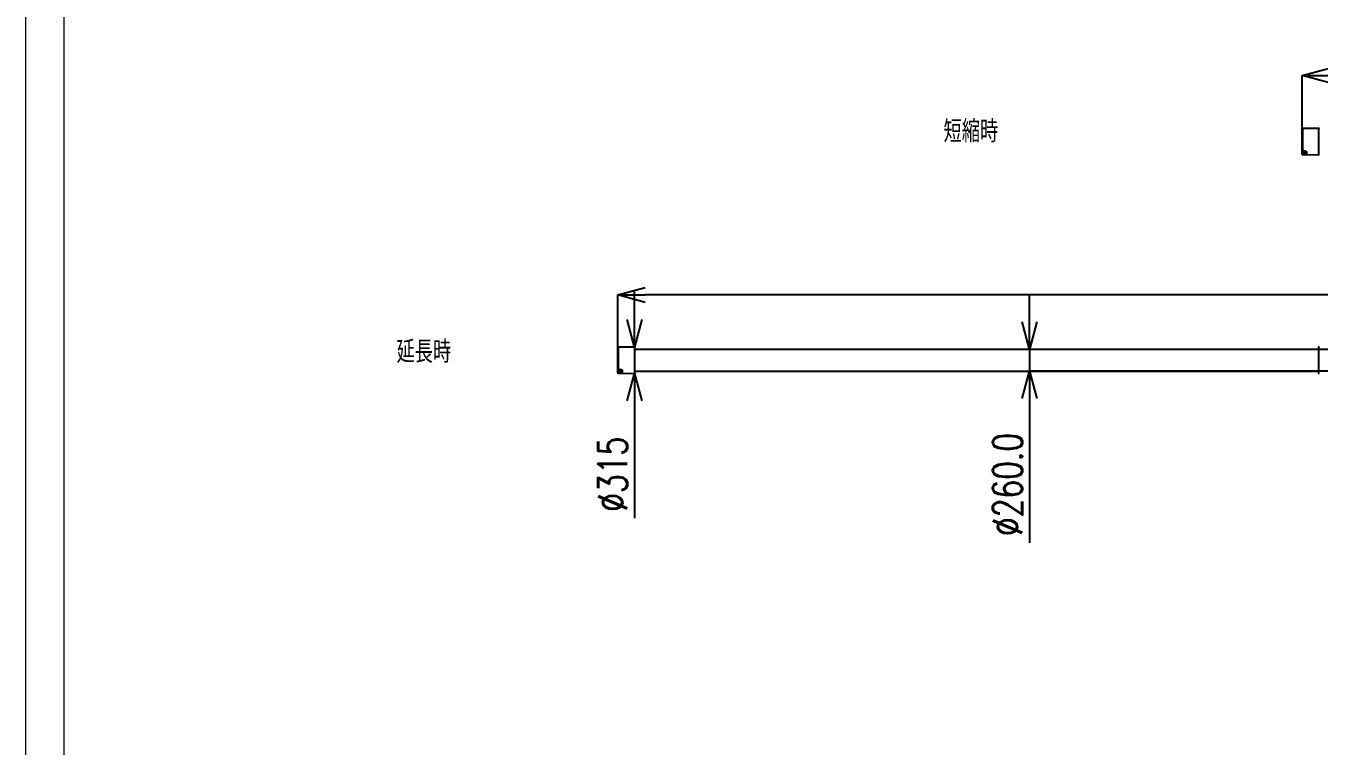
# Model space of a CAD drawing. Header units: millimetres. Extents: x -1 to 4006, y -1 to 3162.
# Drawn here: x 7 to 1557, y 1580 to 2444 of the extents above; entities that cross this region are included whole.
import ezdxf

# ---------------------------------------------------------------- set-up
doc = ezdxf.new("R2010")
doc.units = ezdxf.units.MM
doc.header["$PDSIZE"] = -1
doc.layers.add('レイヤー_1', color=179, linetype='Continuous')
doc.styles.add('SLDTEXTSTYLE1', font='TXT', dxfattribs={"width": 0.75, "bigfont": 'bigfont'})
doc.dimstyles.new('SLDDIMSTYLE5', dxfattribs={"dimtxt": 35, "dimasz": 33.02, "dimexe": 0, "dimexo": 0.0625, "dimgap": 8.75, "dimtad": 1, "dimdec": 1, "dimlfac": 10, "dimrnd": 1e-09, "dimzin": 12, "dimdsep": 46, "dimtxsty": 'SLDTEXTSTYLE1', "dimblk1": 'OPEN30', "dimblk2": 'OPEN30', "dimsah": 1, "dimcen": 0.09, "dimadec": 0, "dimazin": 3, "dimtfac": 1, "dimtdec": 1, "dimtofl": 0, "dimtmove": 0, "dimatfit": 3, "dimldrblk": 'OPEN30', "dimfxl": 1, "dimfrac": 2, "dimtolj": 1, "dimtzin": 12, "dimarcsym": 0})
doc.dimstyles.new('SLDDIMSTYLE6', dxfattribs={"dimtxt": 35, "dimasz": 33.02, "dimexe": 0, "dimexo": 0.0625, "dimgap": 8.75, "dimtad": 1, "dimdec": 1, "dimlfac": 10, "dimrnd": 1e-09, "dimzin": 4, "dimdsep": 46, "dimtxsty": 'SLDTEXTSTYLE1', "dimblk1": 'OPEN30', "dimblk2": 'OPEN30', "dimsah": 1, "dimcen": 0.09, "dimadec": 0, "dimazin": 1, "dimtfac": 1, "dimtdec": 1, "dimtmove": 0, "dimatfit": 0, "dimldrblk": 'OPEN30', "dimfxl": 1, "dimfrac": 2, "dimtolj": 1, "dimtzin": 12, "dimarcsym": 0})
doc.dimstyles.new('SLDDIMSTYLE7', dxfattribs={"dimtxt": 35, "dimasz": 33.02, "dimexe": 0, "dimexo": 0.0625, "dimgap": 8.75, "dimtad": 1, "dimdec": 1, "dimlfac": 10, "dimrnd": 1e-09, "dimzin": 12, "dimdsep": 46, "dimtxsty": 'SLDTEXTSTYLE1', "dimblk1": 'OPEN30', "dimblk2": 'OPEN30', "dimsah": 1, "dimcen": 0.09, "dimadec": 0, "dimazin": 3, "dimtfac": 1, "dimtdec": 1, "dimtmove": 0, "dimatfit": 0, "dimldrblk": 'OPEN30', "dimfxl": 1, "dimfrac": 2, "dimtolj": 1, "dimtzin": 12, "dimarcsym": 0})

# ---------------------------------------------------------------- blocks, each defined once
blk = doc.blocks.new('_Open30')
at = {"color": 0, "linetype": 'ByBlock', "lineweight": -2}
for p, q in [((-1, 0.267949), (0, 0)), ((0, 0), (-1, -0.267949)), ((0, 0), (-1, 0))]:
    blk.add_line(p, q, dxfattribs=at)
blk = doc.blocks.new('*D74')
at = {"layer": 'Defpoints', "color": 0, "ltscale": 10}
for p in [(1536.7, 2384.8), (1536.7, 2320.7), (2576.9, 2321.3)]:
    blk.add_point(p, dxfattribs=at)
at = {"layer": 'レイヤー_1', "color": 0, "lineweight": -2, "ltscale": 10}
for p, q in [((1536.7, 2320.7), (1536.7, 2384.8)), ((2543.9, 2384.8), (1569.7, 2384.8)), ((2576.9, 2321.4), (2576.9, 2384.8))]:
    blk.add_line(p, q, dxfattribs=at)
at = {"layer": 'レイヤー_1', "color": 0, "lineweight": -2, "ltscale": 10, "xscale": 33.02, "yscale": 33.02, "zscale": 33.02, "rotation": 180}
blk.add_blockref('_Open30', (1536.7, 2384.8), dxfattribs=at)
at = {"layer": 'レイヤー_1', "color": 0, "lineweight": -2, "ltscale": 10, "xscale": 33.02, "yscale": 33.02, "zscale": 33.02}
blk.add_blockref('_Open30', (2576.9, 2384.8), dxfattribs=at)
at = {"layer": 'レイヤー_1', "color": 0, "ltscale": 10, "insert": (2036.3, 2428.6), "char_height": 35, "attachment_point": 2, "style": 'SLDTEXTSTYLE1'}
blk.add_mtext('\\A1;10402', dxfattribs=at)
blk = doc.blocks.new('*D76')
at = {"layer": 'Defpoints', "color": 0, "ltscale": 10}
for p in [(716.6, 2121.6), (716.6, 2058.4), (2576.9, 2059.1)]:
    blk.add_point(p, dxfattribs=at)
at = {"layer": 'レイヤー_1', "color": 0, "lineweight": -2, "ltscale": 10}
for p, q in [((716.6, 2058.5), (716.6, 2121.6)), ((2543.9, 2121.6), (749.6, 2121.6)), ((2576.9, 2059.1), (2576.9, 2121.6))]:
    blk.add_line(p, q, dxfattribs=at)
at = {"layer": 'レイヤー_1', "color": 0, "lineweight": -2, "ltscale": 10, "xscale": 33.02, "yscale": 33.02, "zscale": 33.02, "rotation": 180}
blk.add_blockref('_Open30', (716.6, 2121.6), dxfattribs=at)
at = {"layer": 'レイヤー_1', "color": 0, "lineweight": -2, "ltscale": 10, "xscale": 33.02, "yscale": 33.02, "zscale": 33.02}
blk.add_blockref('_Open30', (2576.9, 2121.6), dxfattribs=at)
at = {"layer": 'レイヤー_1', "color": 0, "ltscale": 10, "insert": (1694.4, 2165.4), "char_height": 35, "attachment_point": 2, "style": 'SLDTEXTSTYLE1'}
blk.add_mtext('\\A1;18603', dxfattribs=at)
blk = doc.blocks.new('*D77')
at = {"layer": 'Defpoints', "color": 0, "ltscale": 10}
for p in [(1663.8, 2056.4), (1210, 2030.4), (1663.8, 2030.4)]:
    blk.add_point(p, dxfattribs=at)
at = {"layer": 'レイヤー_1', "color": 0, "lineweight": -2, "ltscale": 10}
for p, q in [((1210, 2089.4), (1210, 2122.4)), ((1663.8, 2056.4), (1210, 2056.4)), ((1210, 2056.4), (1210, 2030.4)), ((1663.8, 2030.4), (1210, 2030.4)), ((1210, 1997.3), (1210, 1824.3))]:
    blk.add_line(p, q, dxfattribs=at)
at = {"layer": 'レイヤー_1', "color": 0, "lineweight": -2, "ltscale": 10, "xscale": 33.02, "yscale": 33.02, "zscale": 33.02}
for p, rotation in [((1210, 2056.4), 270), ((1210, 2030.4), 90)]:
    blk.add_blockref('_Open30', p, dxfattribs=dict(at, rotation=rotation))
at = {"layer": 'レイヤー_1', "color": 0, "ltscale": 10, "insert": (1166.3, 1894.3), "char_height": 35, "attachment_point": 2, "rotation": 90, "style": 'SLDTEXTSTYLE1'}
blk.add_mtext('\\A1;%%c260.0', dxfattribs=at)
blk = doc.blocks.new('*D79')
at = {"layer": 'Defpoints', "color": 0, "ltscale": 10}
for p in [(736.8, 2059.1), (736.6, 2027.6), (736.8, 2027.6)]:
    blk.add_point(p, dxfattribs=at)
at = {"layer": 'レイヤー_1', "color": 0, "lineweight": -2, "ltscale": 10}
for p, q in [((736.6, 2092.1), (736.6, 2125.2)), ((736.8, 2059.1), (736.6, 2059.1)), ((736.6, 2059.1), (736.6, 2027.6)), ((736.8, 2027.6), (736.6, 2027.6)), ((736.6, 1994.6), (736.6, 1854.1))]:
    blk.add_line(p, q, dxfattribs=at)
at = {"layer": 'レイヤー_1', "color": 0, "lineweight": -2, "ltscale": 10, "xscale": 33.02, "yscale": 33.02, "zscale": 33.02}
for p, rotation in [((736.6, 2059.1), 270), ((736.6, 2027.6), 90)]:
    blk.add_blockref('_Open30', p, dxfattribs=dict(at, rotation=rotation))
at = {"layer": 'レイヤー_1', "color": 0, "ltscale": 10, "insert": (692.9, 1906.6), "char_height": 35, "attachment_point": 2, "rotation": 90, "style": 'SLDTEXTSTYLE1'}
blk.add_mtext('\\A1;%%c315', dxfattribs=at)

msp = doc.modelspace()

# ---------------------------------------------------------------- linework, layer by layer
at = {"color": 7, "linetype": 'Continuous', "lineweight": 25, "ltscale": 10}
for p, q in [((1536.7267, 2290.49489), (1536.7267, 2320.65101)), ((1556.9267, 2321.32295), (1537.22233, 2321.15099)), ((1556.9267, 2305.57295), (1556.9267, 2321.35864)), ((1540.9267, 2294.13559), (1539.4267, 2294.13559)), ((1556.9267, 2289.78726), (1556.9267, 2305.57295)), ((1537.22233, 2289.9949), (1556.9267, 2289.82295)), ((1538.42233, 2290.08297), (1538.42233, 2293.24003)), ((1538.9267, 2293.63559), (1538.9267, 2290.58624)), ((1541.4267, 2290.55549), (1541.4267, 2293.63559)), ((1541.92233, 2293.24083), (1541.92233, 2290.05224)), ((716.6267, 2028.28911), (716.6267, 2058.44523)), ((736.8267, 2059.11717), (717.12233, 2058.94522)), ((736.8267, 2059.11717), (736.8267, 2027.61717)), ((1556.9267, 2056.36717), (736.8267, 2056.36717)), ((1556.9267, 2043.36717), (1556.9267, 2059.15286)), ((718.32233, 2027.8772), (718.32233, 2031.03425)), ((718.8267, 2031.42982), (718.8267, 2028.38047)), ((720.8267, 2031.92982), (719.3267, 2031.92982)), ((721.3267, 2028.34972), (721.3267, 2031.42982)), ((721.82233, 2031.03505), (721.82233, 2027.84646)), ((1556.9267, 2027.58148), (1556.9267, 2043.36717)), ((717.12233, 2027.78913), (736.8267, 2027.61717)), ((736.8267, 2030.36717), (1556.9267, 2030.36717))]:
    msp.add_line(p, q, dxfattribs=at)
at = {"color": 9, "linetype": 'Continuous', "lineweight": 25, "ltscale": 10}
for p, q in [((1537.22233, 2321.15099), (1537.22233, 2305.57295)), ((1537.22233, 2305.57295), (1537.22233, 2289.9949)), ((717.12233, 2058.94522), (717.12233, 2043.36717)), ((717.12233, 2043.36717), (717.12233, 2027.78913))]:
    msp.add_line(p, q, dxfattribs=at)
at = {"color": 7, "linetype": 'Continuous', "lineweight": 25, "ltscale": 10, "flags": 128}
for points in [[(1539.42233, 2294.27338), (1540.42225, 2294.27358), (1540.92233, 2294.27369)], [(1541.92233, 2290.05224), (1538.9267, 2290.07854), (1538.42233, 2290.08297)], [(1541.4267, 2292.272), (1540.17799, 2292.28298), (1539.22408, 2292.29138)], [(719.32233, 2032.0676), (720.32225, 2032.06781), (720.82233, 2032.06791)], [(721.82233, 2027.84646), (718.8267, 2027.87277), (718.32233, 2027.8772)], [(721.3267, 2030.06622), (720.07799, 2030.07721), (719.12408, 2030.08561)]]:
    msp.add_lwpolyline(points, dxfattribs=at)
at = {"color": 7, "linetype": 'Continuous', "lineweight": 25, "ltscale": 100}
for centre, radius, start, end in [((1537.2267, 2320.65101), 0.5, 90.5, 180), ((1557.2267, 2321.35864), 0.3, 92, 180), ((1540.98659, 2294.25395), 1.56438, 179.28853271, 184.33907769), ((1542.49332, 2294.25421), 1.57111, 179.28952036, 184.32985269), ((1537.2267, 2290.49489), 0.5, 180, 269.5), ((1538.4725, 2293.69539), 0.45811, 263.71272804, 352.50002907), ((1541.87865, 2293.69452), 0.45578, 187.42804493, 275.49897909), ((1557.2267, 2289.78726), 0.3, 180, 268), ((717.1267, 2058.44523), 0.5, 90.5, 180), ((1557.2267, 2059.15286), 0.3, 92, 180), ((718.3725, 2031.48961), 0.45811, 263.71272804, 352.50002907), ((720.88659, 2032.04818), 1.56438, 179.28853271, 184.33907769), ((722.39332, 2032.04843), 1.57111, 179.28952036, 184.32985269), ((721.77865, 2031.48874), 0.45578, 187.42804493, 275.49897909), ((736.5267, 2034.98986), 0.5, 0, 53.13010235), ((736.5267, 2034.98986), 0.5, 306.86989765, 0), ((717.1267, 2028.28911), 0.5, 180, 269.5), ((1557.2267, 2027.58148), 0.3, 180, 268)]:
    msp.add_arc(centre, radius, start, end, dxfattribs=at)
at = {"color": 7, "linetype": 'Continuous', "lineweight": 25, "ltscale": 10}
for points, knots in [([(1539.42233, 2294.27338), (1539.36021, 2294.26976), (1539.21022, 2294.26103), (1538.96991, 2294.17537), (1538.72758, 2294.00535), (1538.47766, 2293.68241), (1538.44432, 2293.41586), (1538.42233, 2293.24003)], [0, 0, 0, 0, 0.0901597132, 0.2176998948, 0.3839834454, 0.593631985, 1, 1, 1, 1]), ([(1538.9267, 2293.63559), (1538.93653, 2293.71903), (1538.95105, 2293.84219), (1539.07333, 2293.99976), (1539.18329, 2294.07834), (1539.27675, 2294.11414), (1539.343, 2294.12968), (1539.38959, 2294.13521), (1539.42119, 2294.13553), (1539.4267, 2294.13559)], [0, 0, 0, 0, 0.4595873242, 0.6783215911, 0.8329638125, 0.9029143692, 0.9352821436, 0.9887299912, 1, 1, 1, 1]), ([(1540.92233, 2294.27369), (1541.00911, 2294.26672), (1541.18292, 2294.25275), (1541.43896, 2294.13981), (1541.68955, 2293.93541), (1541.8851, 2293.61483), (1541.90926, 2293.37215), (1541.92233, 2293.24083)], [0, 0, 0, 0, 0.1263160688, 0.2529862014, 0.4313557491, 0.6922905112, 1, 1, 1, 1]), ([(1540.9267, 2294.13559), (1540.95265, 2294.1344), (1540.99739, 2294.13236), (1541.0837, 2294.11333), (1541.19423, 2294.06617), (1541.31622, 2293.96416), (1541.4094, 2293.81131), (1541.42051, 2293.69844), (1541.4267, 2293.63559)], [0, 0, 0, 0, 0.0535194102, 0.0922585557, 0.196854112, 0.3675674544, 0.6478256226, 1, 1, 1, 1]), ([(1538.9267, 2290.58624), (1538.92112, 2290.52938), (1538.90996, 2290.41564), (1538.82288, 2290.26417), (1538.69487, 2290.15041), (1538.55309, 2290.09057), (1538.45962, 2290.08514), (1538.42233, 2290.08297)], [0, 0, 0, 0, 0.2152915258, 0.4306077308, 0.645221256, 0.8584871831, 1, 1, 1, 1]), ([(1539.22408, 2292.29138), (1539.19059, 2292.29498), (1539.12362, 2292.30218), (1539.03466, 2292.35446), (1538.96745, 2292.43096), (1538.93179, 2292.51566), (1538.92814, 2292.57172), (1538.9267, 2292.59398)], [0, 0, 0, 0, 0.2136025407, 0.4271766639, 0.641565958, 0.8576918469, 1, 1, 1, 1]), ([(1541.92233, 2290.05224), (1541.86643, 2290.05824), (1541.75464, 2290.07025), (1541.60617, 2290.15747), (1541.49416, 2290.28506), (1541.43507, 2290.42587), (1541.42906, 2290.51881), (1541.4267, 2290.55549)], [0, 0, 0, 0, 0.2141728266, 0.4283245327, 0.6430833957, 0.859142135, 1, 1, 1, 1]), ([(719.32233, 2032.0676), (719.26021, 2032.06399), (719.11022, 2032.05526), (718.86991, 2031.96959), (718.62758, 2031.79957), (718.37766, 2031.47663), (718.34432, 2031.21009), (718.32233, 2031.03425)], [0, 0, 0, 0, 0.0901597132, 0.2176998948, 0.3839834454, 0.593631985, 1, 1, 1, 1]), ([(718.8267, 2031.42982), (718.83653, 2031.51326), (718.85105, 2031.63641), (718.97333, 2031.79398), (719.08329, 2031.87257), (719.17675, 2031.90837), (719.243, 2031.92391), (719.28959, 2031.92943), (719.32119, 2031.92976), (719.3267, 2031.92982)], [0, 0, 0, 0, 0.4595873242, 0.6783215911, 0.8329638125, 0.9029143692, 0.9352821436, 0.9887299912, 1, 1, 1, 1]), ([(720.82233, 2032.06791), (720.90911, 2032.06094), (721.08292, 2032.04698), (721.33896, 2031.93403), (721.58955, 2031.72964), (721.7851, 2031.40905), (721.80926, 2031.16637), (721.82233, 2031.03505)], [0, 0, 0, 0, 0.1263160688, 0.2529862014, 0.4313557491, 0.6922905112, 1, 1, 1, 1]), ([(720.8267, 2031.92982), (720.85265, 2031.92863), (720.89739, 2031.92658), (720.9837, 2031.90755), (721.09423, 2031.8604), (721.21622, 2031.75839), (721.3094, 2031.60553), (721.32051, 2031.49267), (721.3267, 2031.42982)], [0, 0, 0, 0, 0.0535194102, 0.0922585557, 0.196854112, 0.3675674544, 0.6478256226, 1, 1, 1, 1]), ([(718.8267, 2028.38047), (718.82112, 2028.3236), (718.80996, 2028.20986), (718.72288, 2028.05839), (718.59487, 2027.94463), (718.45309, 2027.88479), (718.35962, 2027.87936), (718.32233, 2027.8772)], [0, 0, 0, 0, 0.2152915258, 0.4306077308, 0.645221256, 0.8584871831, 1, 1, 1, 1]), ([(719.12408, 2030.08561), (719.09059, 2030.08921), (719.02362, 2030.09641), (718.93466, 2030.14868), (718.86745, 2030.22518), (718.83179, 2030.30988), (718.82814, 2030.36595), (718.8267, 2030.38821)], [0, 0, 0, 0, 0.2136025407, 0.4271766639, 0.641565958, 0.8576918469, 1, 1, 1, 1]), ([(721.82233, 2027.84646), (721.76643, 2027.85246), (721.65464, 2027.86447), (721.50617, 2027.9517), (721.39416, 2028.07928), (721.33507, 2028.2201), (721.32906, 2028.31304), (721.3267, 2028.34972)], [0, 0, 0, 0, 0.2141728266, 0.4283245327, 0.6430833957, 0.859142135, 1, 1, 1, 1])]:
    msp.add_open_spline(points, degree=3, knots=knots, dxfattribs=at)
at = {"layer": 'レイヤー_1', "color": 179, "lineweight": 18, "ltscale": 10}
for p, q in [((7.15009, -1.04618), (7.15009, 2808.96662)), ((52.90785, 48.95938), (52.90785, 2763.96678))]:
    msp.add_line(p, q, dxfattribs=at)

# ---------------------------------------------------------------- texts
at = {"layer": 'レイヤー_1', "ltscale": 10, "char_height": 26.458333, "attachment_point": 1, "style": 'SLDTEXTSTYLE1'}
for s, insert in [('短縮時', (1107.10209, 2331.05771)), ('延長時', (451.38376, 2066.71053))]:
    msp.add_mtext(s, dxfattribs=dict(at, insert=insert))

# ---------------------------------------------------------------- dimensions: what is measured, and where the dimension line sits
at = {"layer": 'レイヤー_1', "ltscale": 10}
for base, p1, p2, picture, middle in [((1536.7267, 2384.83494), (2576.9267, 2321.2901), (1536.7267, 2320.65101), '*D74', (2036.33388, 2384.83494)), ((716.6267, 2121.63163), (2576.9267, 2059.08433), (716.6267, 2058.44523), '*D76', (1694.39612, 2121.63163))]:
    dim = msp.add_linear_dim(base=base, p1=p1, p2=p2, dimstyle='SLDDIMSTYLE5', dxfattribs=at)
    dim.commit()
    dim.dimension.update_dxf_attribs({"geometry": picture, "text_midpoint": middle, "dimtype": 160})
for base, p1, p2, dimstyle, picture, middle in [((736.62602, 2027.61717), (736.8267, 2059.11717), (736.8267, 2027.61717), 'SLDDIMSTYLE7', '*D79', (736.62602, 1906.64894)), ((1210.04909, 2030.36717), (1663.8267, 2056.36717), (1663.8267, 2030.36717), 'SLDDIMSTYLE6', '*D77', (1210.04909, 1894.32717))]:
    dim = msp.add_linear_dim(base=base, p1=p1, p2=p2, angle=90, text='%%c<>', dimstyle=dimstyle, dxfattribs=at)
    dim.commit()
    dim.dimension.update_dxf_attribs({"geometry": picture, "text_midpoint": middle, "dimtype": 160})

doc.saveas('drawing.dxf')
